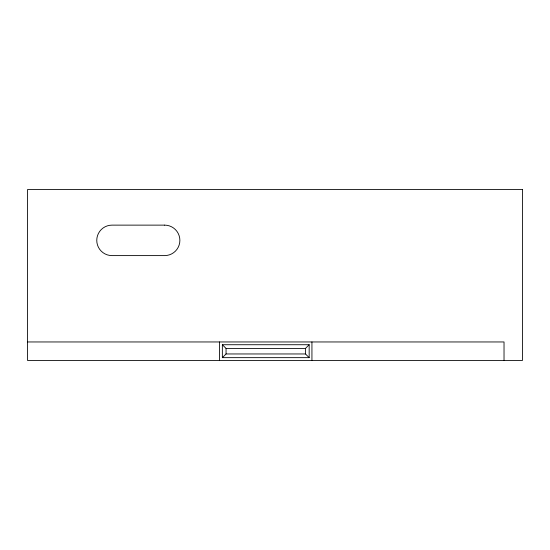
<?xml version="1.0" encoding="UTF-8"?>
<svg xmlns="http://www.w3.org/2000/svg" width="550" height="550" viewBox="0 0 550 550"><rect width="100%" height="100%" fill="white"/><g stroke="black" fill="none" stroke-linecap="round" stroke-linejoin="round"><path stroke-width="0.82" d="M222.358 357.651L226.057 353.959L305.477 353.959L309.169 357.651L309.169 344.726L222.358 344.726L222.358 357.651L309.169 357.651M222.358 344.726L226.057 348.418L305.477 348.418L309.169 344.726M27.5 341.956L504.027 341.956L504.027 360.422M311.939 341.956L311.939 360.422M305.477 348.418L305.477 353.959M226.057 348.418L226.057 353.959M219.587 341.956L219.587 360.422M522.5 189.578L27.5 189.578L27.5 360.422L522.5 360.422L522.5 189.578M164.642 225.129L112.001 225.129A15.235 15.235 0 0 0 96.766 240.371A15.235 15.235 0 0 0 112.001 255.606L164.642 255.606A15.235 15.235 0 0 0 179.877 240.371A15.235 15.235 0 0 0 164.642 225.129"/></g></svg>
